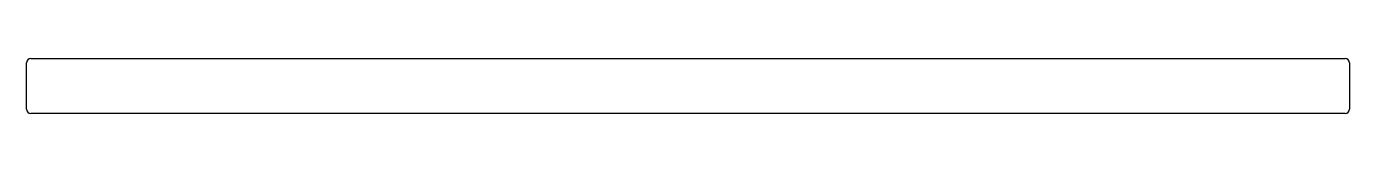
# Model space of a CAD drawing. Extents: x -34.7 to 41.5, y 7.1 to 10.3.
import ezdxf

# ---------------------------------------------------------------- set-up
doc = ezdxf.new("R2010")
doc.units = 0
doc.layers.get('0').update_dxf_attribs({"linetype": 'CONTINUOUS'})

msp = doc.modelspace()

# ---------------------------------------------------------------- linework, layer by layer
for p, q in [((-34.656, 7.393), (-34.656, 10.068)), ((-34.406, 10.318), (41.294, 10.318)), ((41.544, 10.068), (41.544, 7.393)), ((41.294, 7.143), (-34.406, 7.143))]:
    msp.add_line(p, q)
for centre, start, end in [((-34.406, 10.068), 90, 180), ((41.294, 10.068), 0, 90), ((-34.406, 7.393), 180, 270), ((41.294, 7.393), 270, 0)]:
    msp.add_arc(centre, 0.25, start, end)

doc.saveas('drawing.dxf')
